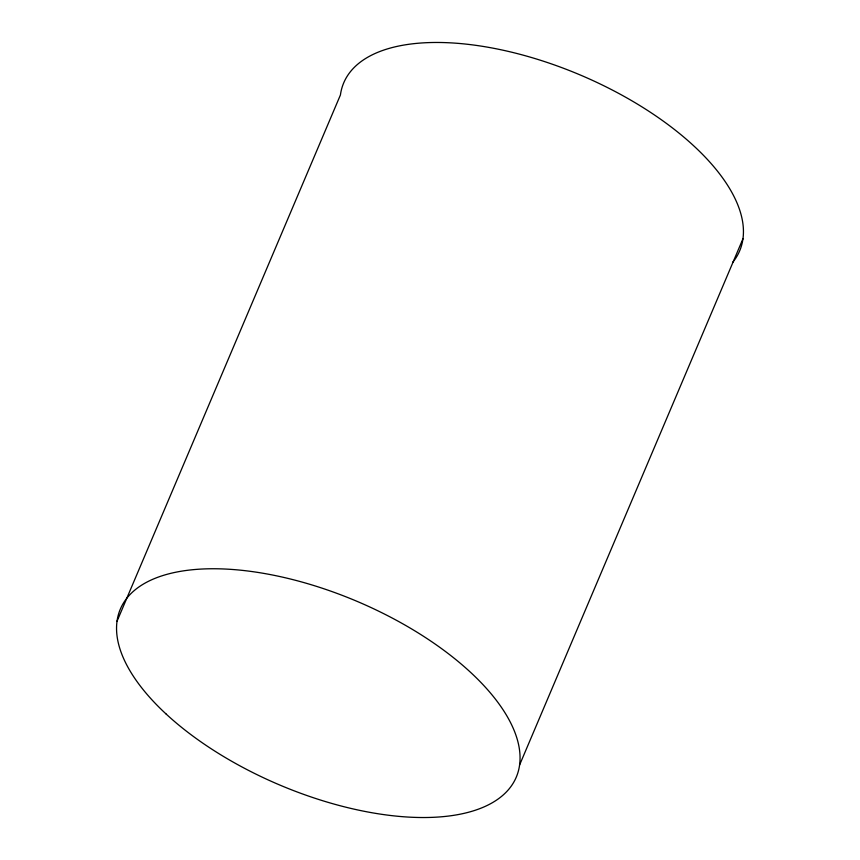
<?xml version="1.0" encoding="UTF-8"?>
<svg xmlns="http://www.w3.org/2000/svg" width="860" height="860" viewBox="0 0 860 860"><rect width="100%" height="100%" fill="white"/><g stroke="black" fill="none" stroke-linecap="round" stroke-linejoin="round"><path stroke-width="1.29" d="M117.024 621.275L340.42 94.987A215.054 99.631 23 0 1 581.661 75.583A215.054 99.631 23 0 1 732.537 262.547M519.58 765.013L742.976 238.725M166.216 714.112A215.054 99.631 23 0 0 509.142 788.846A215.054 99.631 23 0 0 279.554 576.479A215.054 99.631 23 0 0 166.216 714.112"/></g></svg>
